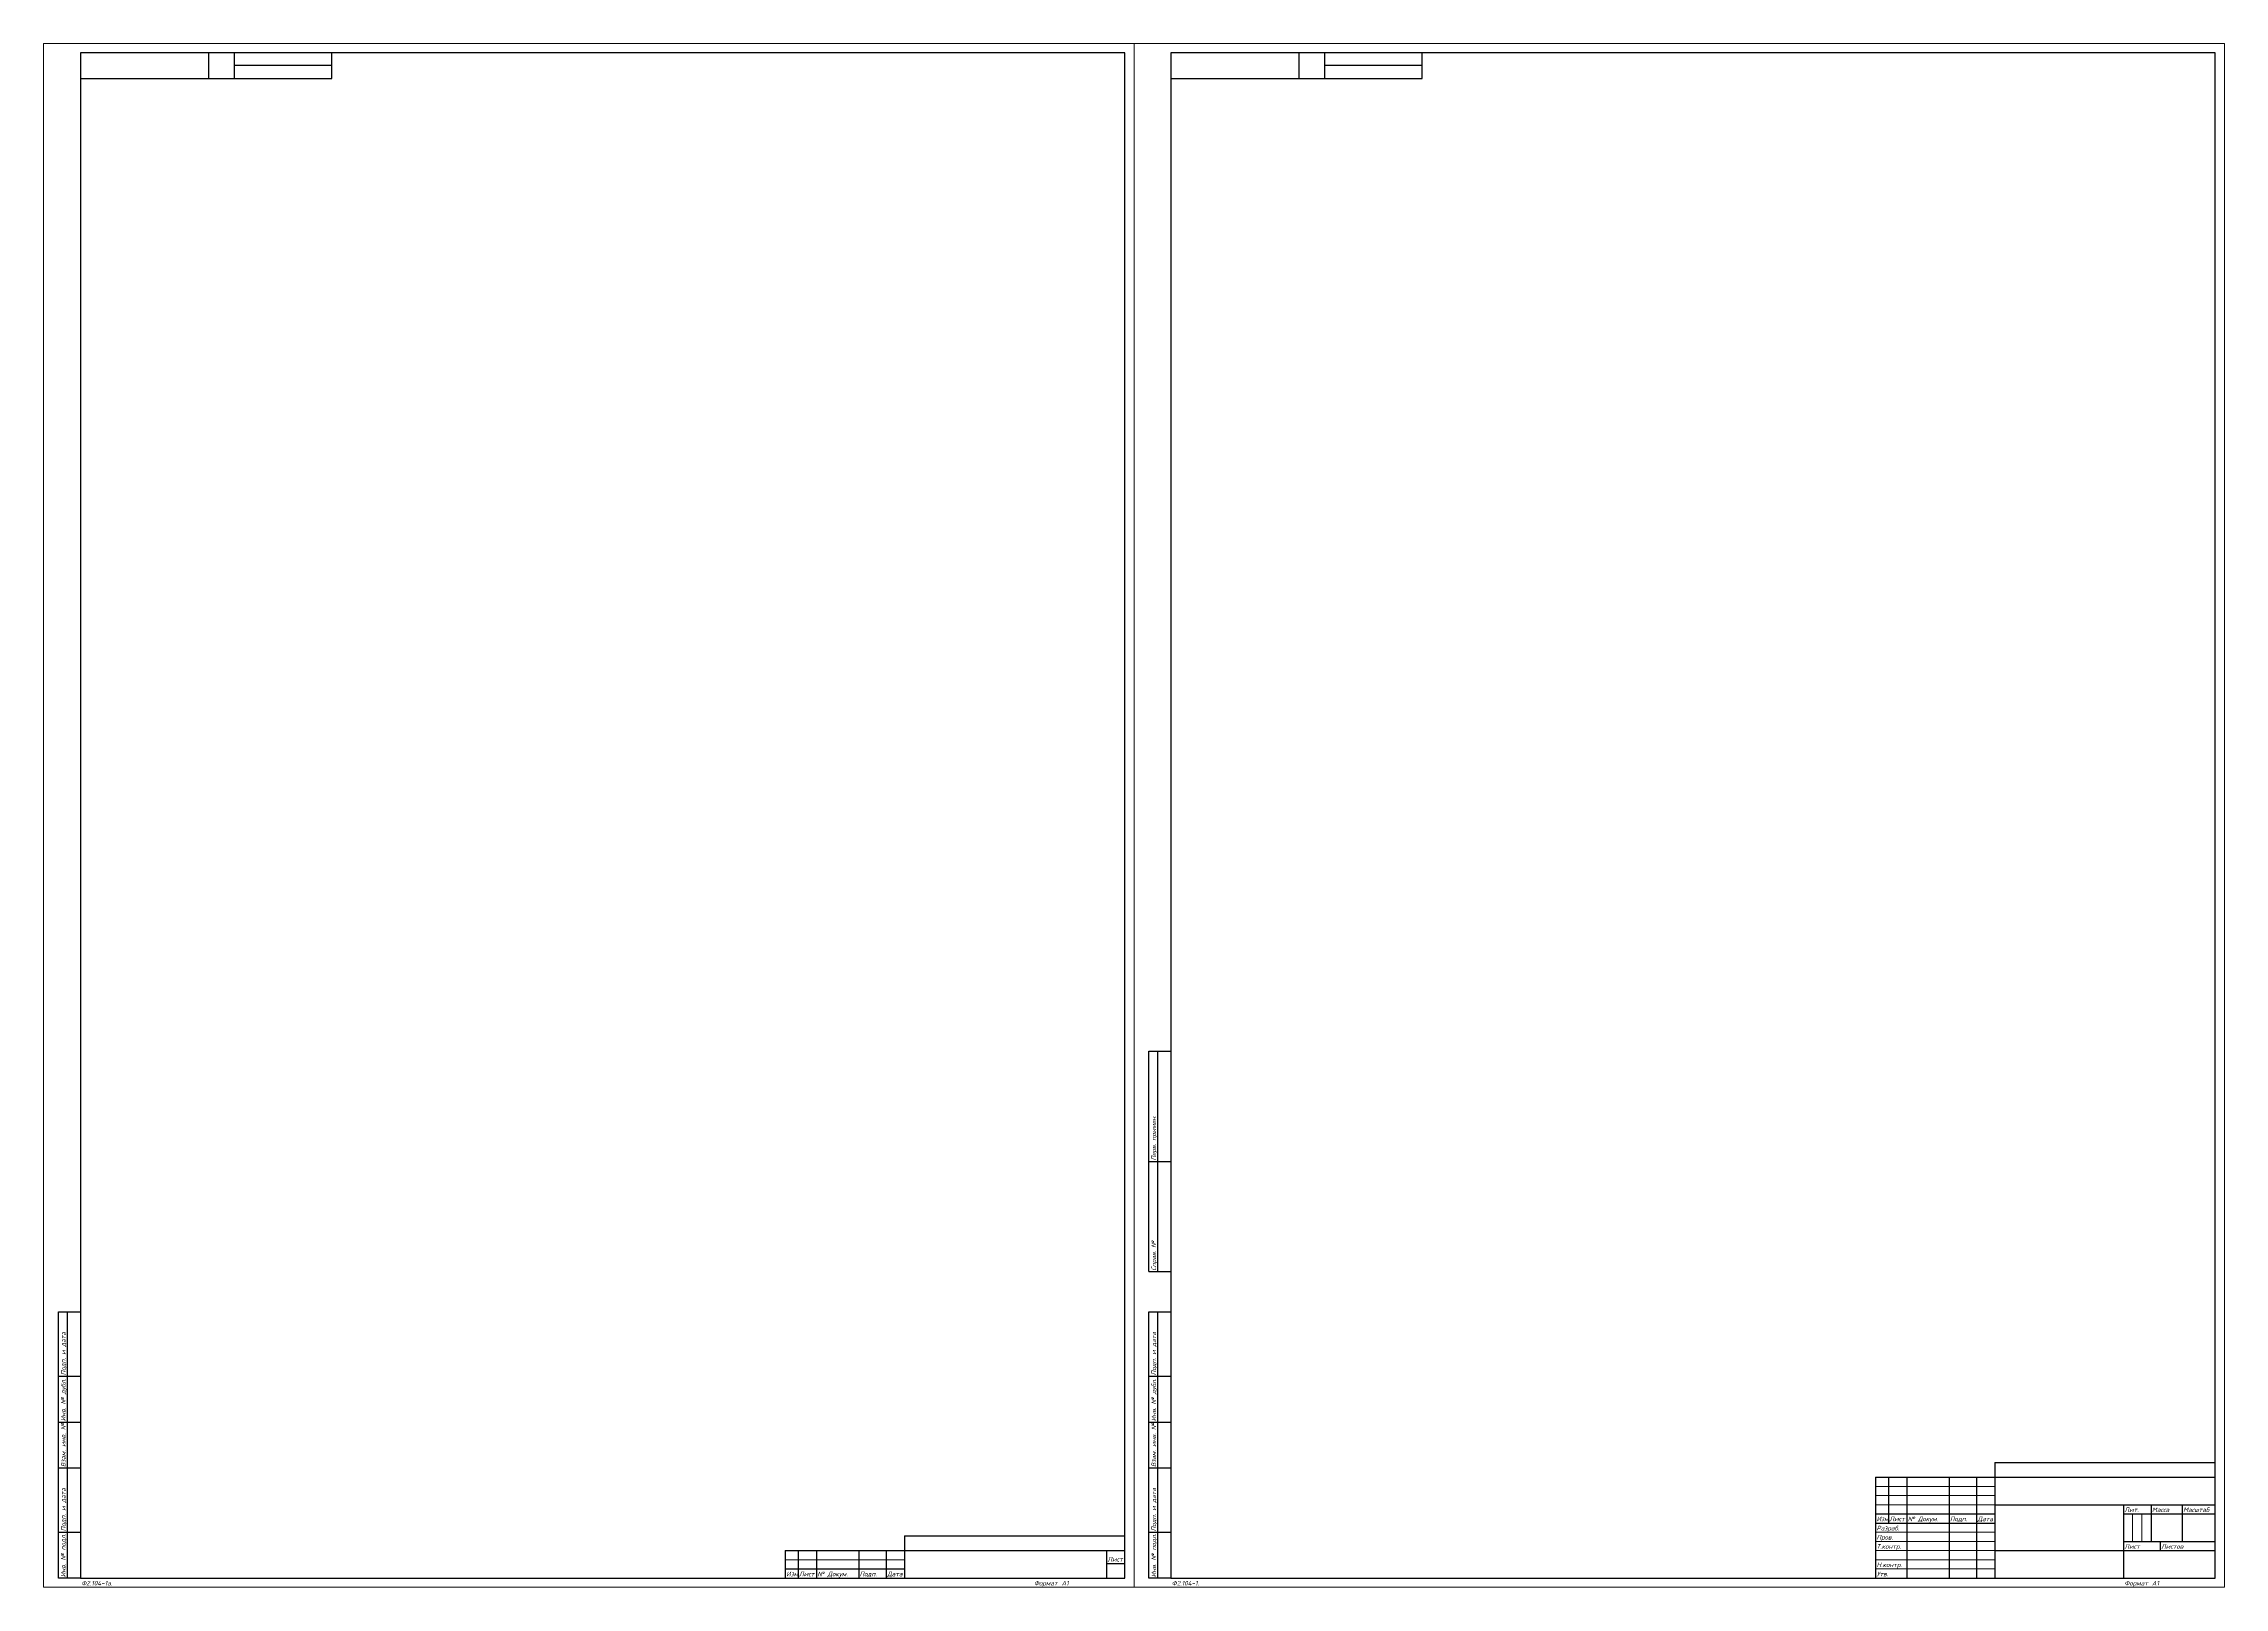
# Model space of a CAD drawing. Header units: millimetres. Extents: x 193 to 5157, y -4069 to 285.
# Drawn here: x 1619 to 2807, y -556 to 285 of the extents above; entities that cross this region are included whole.
import ezdxf
from ezdxf.enums import TextEntityAlignment as Align

# ---------------------------------------------------------------- set-up
doc = ezdxf.new("R2010")
doc.units = ezdxf.units.MM
doc.layers.add('4', color=4, linetype='Continuous', lineweight=15)
doc.layers.add('рамка', color=253, linetype='Continuous', lineweight=5)
doc.layers.add('Привязки', color=2, linetype='Continuous', lineweight=0, plot=False)
doc.styles.add('текст', font='isocpeui.ttf')

# ---------------------------------------------------------------- blocks, each defined once
blk = doc.blocks.new('*U31')
for p, q in [((90, 822), (90, 836)), ((104, 822), (104, 836)), ((157, 822), (157, 836)), ((20, 822), (90, 822)), ((90, 822), (104, 822)), ((157, 829), (104, 829)), ((104, 822), (157, 822)), ((8, 232), (8, 292)), ((8, 292), (20, 292)), ((13, 232), (13, 292)), ((8, 232), (20, 232)), ((8, 172), (8, 232)), ((13, 172), (13, 232)), ((8, 172), (20, 172)), ((8, 115), (8, 150)), ((8, 150), (20, 150)), ((13, 115), (13, 150)), ((8, 90), (8, 115)), ((8, 115), (20, 115)), ((13, 90), (13, 115)), ((8, 65), (8, 90)), ((8, 90), (20, 90)), ((13, 65), (13, 90)), ((8, 30), (8, 65)), ((8, 65), (20, 65)), ((13, 30), (13, 65)), ((404, 60), (589, 60)), ((404, 60), (404, 5)), ((411, 60), (411, 35)), ((421, 60), (421, 5)), ((444, 60), (444, 5)), ((459, 60), (459, 5)), ((469, 68), (589, 68)), ((469, 68), (469, 60)), ((469, 60), (469, 5)), ((404, 40), (469, 40)), ((469, 45), (589, 45)), ((539, 45), (539, 20)), ((539, 40), (589, 40)), ((554, 45), (554, 25)), ((571, 45), (571, 25)), ((8, 5), (8, 30)), ((8, 30), (20, 30)), ((13, 5), (13, 30)), ((404, 35), (469, 35)), ((539, 25), (589, 25)), ((559, 25), (559, 20)), ((469, 20), (589, 20)), ((539, 20), (539, 5)), ((20, 5), (8, 5))]:
    blk.add_line(p, q)
blk.add_lwpolyline([(20, 5), (589, 5), (589, 836), (20, 836)], close=True)
at = {"layer": '4'}
for p, q in [((404, 55), (469, 55)), ((404, 50), (469, 50)), ((404, 45), (469, 45)), ((544, 40), (544, 25)), ((549, 40), (549, 25)), ((404, 30), (469, 30)), ((404, 25), (469, 25)), ((404, 20), (469, 20)), ((404, 15), (469, 15)), ((404, 10), (469, 10))]:
    blk.add_line(p, q, dxfattribs=at)
at = {"layer": 'Привязки'}
blk.add_lwpolyline([(0, 0), (594, 0), (594, 841), (0, 841)], close=True, dxfattribs=at)
at = {"layer": 'рамка'}
blk.add_lwpolyline([(0, 841), (594, 841), (594, 0), (0, 0)], close=True, dxfattribs=at)
at = {"style": 'текст'}
for s, p in [('Перв. примен.', (12, 232.5)), ('Справ. №', (12, 172.5)), ('Подп. и дата', (12, 115.5)), ('Инв. № дубл.', (12, 90.5)), ('Взам. инв. №', (12, 65.5)), ('Подп. и дата', (12, 30.5)), ('Инв. № подл.', (12, 5.5))]:
    blk.add_text(s, height=2.5, rotation=90, dxfattribs=at).set_placement(p)
for s, height, p in [('Изм.', 2.5, (404.5, 36)), ('Лист', 2.5, (411.5, 36)), ('№ Докум.', 2.5, (421.5, 36)), ('Подп.', 2.5, (444.5, 36)), ('Дата', 2.5, (459.5, 36)), ('Лит.', 2.5, (539.5, 41)), ('Масса', 2.5, (554.5, 41)), ('Масштаб', 2.5, (571.5, 41)), ('Разраб.', 2.5, (404.5, 31)), ('Пров.', 2.5, (404.5, 26)), ('Н.контр.', 2.5, (404.5, 11)), ('Т.контр.', 2.5, (404.5, 21)), ('Лист', 2.5, (539.5, 21)), ('Листов', 2.5, (559.5, 21)), ('Ф2.104-1а.', 0.005, (20, 4.99)), ('Ф2.104-1.', 2.5, (20.5, 1)), ('Утв.', 2.5, (404.5, 6)), ('Формат', 2.5, (539.5, 1)), ('А1', 2.5, (554.5, 1)), ('А4', 0.025, (593.61, 0.01)), ('А3', 0.0125, (593.8, 0.01)), ('А2', 0.00833, (593.87, 0)), ('А0', 0.005, (593.92, 0))]:
    blk.add_text(s, height=height, dxfattribs=at).set_placement(p)
for tag, p, height in [('28', (105, 830), 3.5), ('27', (91, 827), 3.5), ('29', (105, 823), 3.5), ('ИЗМ4', (404.5, 56), 2.5), ('ИЗМ3', (404.5, 51), 2.5), ('ИЗМ2', (404.5, 46), 2.5), ('ЛИСТИЗМ4', (411.5, 56), 2.5), ('ЛИСТИЗМ3', (411.5, 51), 2.5), ('ЛИСТИЗМ2', (411.5, 46), 2.5), ('№ДОКУМИЗМ4', (421.5, 56), 2.5), ('№ДОКУМИЗМ3', (421.5, 51), 2.5), ('№ДОКУМИЗМ2', (421.5, 46), 2.5), ('ПОДПИЗМ4', (444.5, 56), 2.5), ('ПОДПИЗМ3', (444.5, 51), 2.5), ('ПОДПИЗМ2', (444.5, 46), 2.5), ('ДАТАИЗМ4', (459.5, 56), 2.5), ('ДАТАИЗМ3', (459.5, 51), 2.5), ('ДАТАИЗМ2', (459.5, 46), 2.5), ('ОБОЗНАЧЕНИЕ', (474, 51), 5), ('ИЗМ1', (404.5, 41), 2.5), ('ЛИСТИЗМ1', (411.5, 41), 2.5), ('№ДОКУМИЗМ1', (421.5, 41), 2.5), ('ПОДПИЗМ1', (444.5, 41), 2.5), ('ДАТАИЗМ1', (459.5, 41), 2.5), ('РАЗРАБ', (421.5, 31), 2.5), ('ПРОВ', (421.5, 26), 2.5), ('ДАТАРАЗРАБ', (459.5, 31), 2.5), ('ДАТАПРОВ', (459.5, 26), 2.5), ('10', (404.5, 16), 2.5), ('НКОНТР', (421.5, 11), 2.5), ('11', (421.5, 16), 2.5), ('ТКОНТР', (421.5, 21), 2.5), ('12', (444.5, 16), 2.5), ('ДАТАТКОНТР', (459.5, 21), 2.5), ('ДАТАНКОНТР', (459.5, 11), 2.5), ('13', (459.5, 16), 2.5), ('ЛИСТОВ', (574.5, 21), 2.5), ('УТВ', (421.5, 6), 2.5), ('ДАТАУТВ', (459.5, 6), 2.5)]:
    blk.add_attdef(tag, p, '', height=height, dxfattribs=at)
for tag, p, height, rotation in [('ОБОЗНАЧЕНИЕ-ВЕРХ', (85, 830), 3.5, 180), ('ПРИМЕНЯЕМОСТЬ', (19, 232.5), 2.5, 90), ('СПРАВ№', (19, 172.5), 2.5, 90), ('ДАТАУЧЁТАДУБЛ', (19, 115.5), 2.5, 90), ('ИНВ№ДУБЛ', (19, 90.5), 2.5, 90), ('ВЗАМИНВ№', (19, 65.5), 2.5, 90), ('ДАТАУЧЁТА', (19, 30.5), 2.5, 90), ('ИНВ№ПОДЛ', (19, 5.5), 2.5, 90)]:
    blk.add_attdef(tag, p, '', height=height, rotation=rotation, dxfattribs=at)
blk.add_attdef('30', text='', height=5, dxfattribs=at).set_placement((529, 64), align=Align.MIDDLE)
for tag, height, p in [('НАИМЕНОВАНИЕ1', 5, (504, 36)), ('НАИМЕНОВАНИЕ3', 3.5, (504, 26)), ('НАИМЕНОВАНИЕ2', 3.5, (504, 31)), ('МАССА', 3.5, (562.5, 31)), ('МАСШТАБ', 3.5, (580, 31)), ('НАИМЕНОВАНИЕ4', 2.5, (504, 21)), ('МАТЕРИАЛ2', 2.5, (504, 11)), ('МАТЕРИАЛ1', 2.5, (504, 16)), ('ПРЕДПРИЯТИЕ', 3.5, (564, 11)), ('ЛИСТ', 2.5, (554.5, 21)), ('МАТЕРИАЛ3', 2.5, (504, 6))]:
    blk.add_attdef(tag, text='', height=height, dxfattribs=at).set_placement(p, align=Align.CENTER)
for tag, p in [('ЛИТЕРА', (541.5, 31)), ('ЛИТЕРА2', (546.5, 31)), ('ЛИТЕРА3', (551.5, 31))]:
    blk.add_attdef(tag, text='', height=2.5, dxfattribs=at).set_placement(p, align=Align.RIGHT)
for tag, p in [('ИНДЕКС', (541.5, 31)), ('ИНДЕКС2', (546.5, 31)), ('ИНДЕКС3', (551.5, 31))]:
    blk.add_attdef(tag, text='', height=2.5, dxfattribs=at).set_placement(p, align=Align.TOP_LEFT)
blk = doc.blocks.new('*U32')
for p, q in [((90, 822), (90, 836)), ((104, 822), (104, 836)), ((157, 822), (157, 836)), ((20, 822), (90, 822)), ((90, 822), (104, 822)), ((157, 829), (104, 829)), ((104, 822), (157, 822)), ((20, 172), (20, 172)), ((20, 172), (20, 172)), ((20, 172), (20, 172)), ((20, 172), (20, 172)), ((20, 172), (20, 172)), ((20, 172), (20, 172)), ((20, 172), (20, 172)), ((8, 115), (8, 150)), ((8, 150), (20, 150)), ((13, 115), (13, 150)), ((8, 90), (8, 115)), ((8, 115), (20, 115)), ((13, 90), (13, 115)), ((8, 65), (8, 90)), ((8, 90), (20, 90)), ((13, 65), (13, 90)), ((8, 30), (8, 65)), ((8, 65), (20, 65)), ((13, 30), (13, 65)), ((8, 5), (8, 30)), ((8, 30), (20, 30)), ((13, 5), (13, 30)), ((469, 28), (589, 28)), ((469, 28), (469, 20)), ((404, 20), (589, 20)), ((404, 20), (404, 5)), ((411, 20), (411, 5)), ((421, 20), (421, 5)), ((444, 20), (444, 5)), ((459, 20), (459, 5)), ((469, 20), (469, 5)), ((579, 20), (579, 5)), ((579, 13), (589, 13)), ((20, 5), (8, 5)), ((404, 10), (469, 10)), ((404, 5), (469, 5)), ((589, 5), (589, 5)), ((589, 5), (589, 5)), ((589, 5), (589, 5)), ((589, 5), (589, 5)), ((589, 5), (589, 5)), ((589, 5), (589, 5)), ((589, 5), (589, 5))]:
    blk.add_line(p, q)
blk.add_lwpolyline([(20, 5), (589, 5), (589, 836), (20, 836)], close=True)
at = {"layer": '4'}
for p, q in [((404, 15), (469, 15)), ((589, 5), (589, 5)), ((589, 5), (589, 5)), ((589, 5), (589, 5)), ((589, 5), (589, 5)), ((589, 5), (589, 5)), ((589, 5), (589, 5)), ((589, 5), (589, 5)), ((589, 5), (589, 5)), ((589, 5), (589, 5))]:
    blk.add_line(p, q, dxfattribs=at)
at = {"layer": 'Привязки'}
blk.add_lwpolyline([(0, 0), (594, 0), (594, 841), (0, 841)], close=True, dxfattribs=at)
at = {"layer": 'рамка'}
blk.add_lwpolyline([(0, 841), (594, 841), (594, 0), (0, 0)], close=True, dxfattribs=at)
at = {"style": 'текст'}
for s, height, p in [('Справ. №', 0.0000208, (20, 172)), ('Перв. примен.', 0.0000208, (20, 172)), ('Подп. и дата', 2.5, (12, 115.5)), ('Инв. № дубл.', 2.5, (12, 90.5)), ('Взам. инв. №', 2.5, (12, 65.5)), ('Подп. и дата', 2.5, (12, 30.5)), ('Инв. № подл.', 2.5, (12, 5.5))]:
    blk.add_text(s, height=height, rotation=90, dxfattribs=at).set_placement(p)
for s, height, p in [('Лист', 2.5, (579.5, 14)), ('Ф2.104-1.', 0.005, (20, 5)), ('Ф2.104-1а.', 2.5, (20.5, 1)), ('Изм.', 2.5, (404.5, 6)), ('Лист', 2.5, (411.5, 6)), ('№ Докум.', 2.5, (421.5, 6)), ('Подп.', 2.5, (444.5, 6)), ('Дата', 2.5, (459.5, 6)), ('Формат', 2.5, (539.5, 1)), ('А1', 2.5, (554.5, 1)), ('Разраб.', 0.0000135, (589, 5)), ('Пров.', 0.0000135, (589, 5)), ('Т.контр.', 0.0000135, (589, 5)), ('Н.контр.', 0.0000135, (589, 5)), ('Утв.', 0.0000135, (589, 5)), ('Лит.', 0.0000135, (589, 5)), ('Масса', 0.0000135, (589, 5)), ('Масштаб', 0.0000135, (589, 5)), ('Листов', 0.0000135, (589, 5)), ('А4', 0.025, (593.6, 0)), ('А3', 0.0125, (593.8, 0)), ('А2', 0.00833, (593.9, 0)), ('А0', 0.005, (593.9, 0))]:
    blk.add_text(s, height=height, dxfattribs=at).set_placement(p)
for tag, p, height in [('28', (105, 830), 3.5), ('27', (91, 827), 3.5), ('29', (105, 823), 3.5), ('ИЗМ2', (404.5, 16), 2.5), ('ИЗМ1', (404.5, 11), 2.5), ('ЛИСТИЗМ2', (411.5, 16), 2.5), ('ЛИСТИЗМ1', (411.5, 11), 2.5), ('№ДОКУМИЗМ2', (421.5, 16), 2.5), ('№ДОКУМИЗМ1', (421.5, 11), 2.5), ('ПОДПИЗМ2', (444.5, 16), 2.5), ('ПОДПИЗМ1', (444.5, 11), 2.5), ('ДАТАИЗМ2', (459.5, 16), 2.5), ('ДАТАИЗМ1', (459.5, 11), 2.5), ('ОБОЗНАЧЕНИЕ', (474, 11), 5), ('РАЗРАБ', (589, 5), 0.0000135), ('ЛИСТОВ', (589, 5), 0.0000135), ('ПРОВ', (589, 5), 0.0000135), ('ТКОНТР', (589, 5), 0.0000135), ('НКОНТР', (589, 5), 0.0000135), ('УТВ', (589, 5), 0.0000135), ('10', (589, 5), 0.0000135), ('11', (589, 5), 0.0000135), ('12', (589, 5), 0.0000135), ('13', (589, 5), 0.0000135), ('ИЗМ3', (589, 5), 0.0000135), ('ЛИСТИЗМ3', (589, 5), 0.0000135), ('№ДОКУМИЗМ3', (589, 5), 0.0000135), ('ПОДПИЗМ3', (589, 5), 0.0000135), ('ДАТАИЗМ3', (589, 5), 0.0000135), ('ИЗМ4', (589, 5), 0.0000135), ('ЛИСТИЗМ4', (589, 5), 0.0000135), ('№ДОКУМИЗМ4', (589, 5), 0.0000135), ('ПОДПИЗМ4', (589, 5), 0.0000135), ('ДАТАИЗМ4', (589, 5), 0.0000135), ('ДАТАРАЗРАБ', (589, 5), 0.0000135), ('ДАТАПРОВ', (589, 5), 0.0000135), ('ДАТАТКОНТР', (589, 5), 0.0000135), ('ДАТАНКОНТР', (589, 5), 0.0000135), ('ДАТАУТВ', (589, 5), 0.0000135)]:
    blk.add_attdef(tag, p, '', height=height, dxfattribs=at)
for tag, p, height, rotation in [('ОБОЗНАЧЕНИЕ-ВЕРХ', (85, 830), 3.5, 180), ('ПРИМЕНЯЕМОСТЬ', (20, 172), 0.0000208, 90), ('СПРАВ№', (20, 172), 0.0000208, 90), ('ДАТАУЧЁТАДУБЛ', (19, 115.5), 2.5, 90), ('ИНВ№ДУБЛ', (19, 90.5), 2.5, 90), ('ВЗАМИНВ№', (19, 65.5), 2.5, 90), ('ДАТАУЧЁТА', (19, 30.5), 2.5, 90), ('ИНВ№ПОДЛ', (19, 5.5), 2.5, 90)]:
    blk.add_attdef(tag, p, '', height=height, rotation=rotation, dxfattribs=at)
blk.add_attdef('30', text='', height=5, dxfattribs=at).set_placement((529, 24), align=Align.MIDDLE)
for tag, height, p in [('ЛИСТ', 2.5, (584, 9)), ('НАИМЕНОВАНИЕ1', 0.000027, (589, 5)), ('НАИМЕНОВАНИЕ2', 0.0000189, (589, 5)), ('НАИМЕНОВАНИЕ3', 0.0000189, (589, 5)), ('НАИМЕНОВАНИЕ4', 0.0000135, (589, 5)), ('МАССА', 0.0000189, (589, 5)), ('МАСШТАБ', 0.0000189, (589, 5)), ('МАТЕРИАЛ1', 0.0000135, (589, 5)), ('МАТЕРИАЛ2', 0.0000135, (589, 5)), ('МАТЕРИАЛ3', 0.0000135, (589, 5)), ('ПРЕДПРИЯТИЕ', 0.0000189, (589, 5))]:
    blk.add_attdef(tag, text='', height=height, dxfattribs=at).set_placement(p, align=Align.CENTER)
for tag in ['ЛИТЕРА', 'ЛИТЕРА2', 'ЛИТЕРА3']:
    blk.add_attdef(tag, text='', height=0.0000135, dxfattribs=at).set_placement((589, 5), align=Align.RIGHT)
for tag in ['ИНДЕКС', 'ИНДЕКС2', 'ИНДЕКС3']:
    blk.add_attdef(tag, text='', height=0.0000135, dxfattribs=at).set_placement((589, 5), align=Align.TOP_LEFT)

msp = doc.modelspace()

# ---------------------------------------------------------------- block references
for name, p in [('*U32', (1619.1, -555.8)), ('*U31', (2213.1, -555.8))]:
    msp.add_blockref(name, p)

doc.saveas('drawing.dxf')
